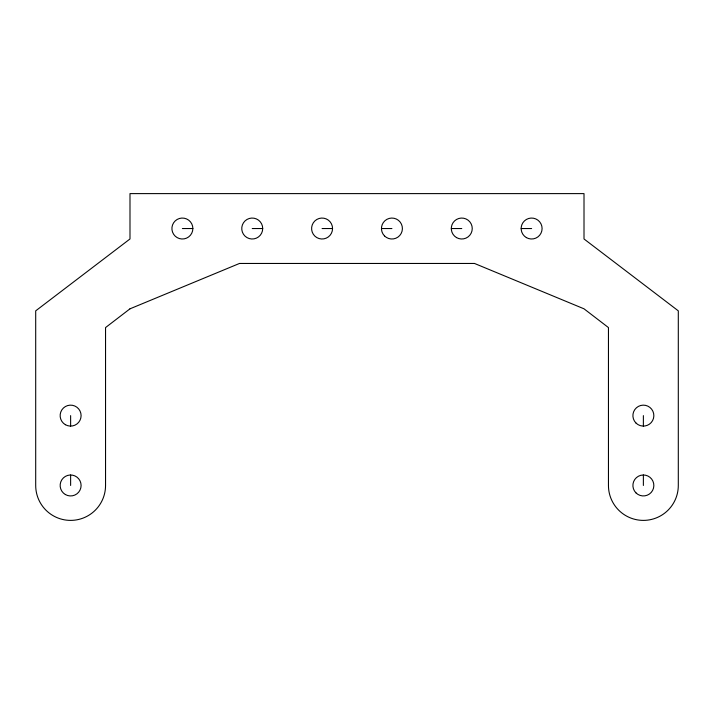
<?xml version="1.0" encoding="UTF-8"?>
<svg xmlns="http://www.w3.org/2000/svg" width="714" height="714" viewBox="0 0 714 714"><rect width="100%" height="100%" fill="white"/><g stroke="black" fill="none" stroke-linecap="round" stroke-linejoin="round"><path stroke-width="1.07" d="M182.382 228.534L192.86 228.534A10.478 10.478 0 0 1 177.143 237.601A10.478 10.478 0 0 1 177.143 219.457A10.478 10.478 0 0 1 192.86 228.534M252.229 228.534L262.707 228.534A10.478 10.478 0 0 1 246.99 237.601A10.478 10.478 0 0 1 246.99 219.457A10.478 10.478 0 0 1 262.707 228.534M322.076 228.534L332.554 228.534A10.478 10.478 0 0 1 316.837 237.601A10.478 10.478 0 0 1 316.837 219.457A10.478 10.478 0 0 1 332.554 228.534M381.446 228.534L391.924 228.534M451.293 228.534L461.771 228.534M521.14 228.534L531.618 228.534M643.376 415.619L643.376 426.097M643.376 474.989L643.376 485.466M70.624 415.619L70.624 426.097M70.624 474.989L70.624 485.466M129.993 308.814L105.547 327.574L105.547 485.466A34.924 34.924 0 0 1 70.624 520.39A34.924 34.924 0 0 1 35.7 485.466L35.7 310.849L129.993 238.967L129.993 193.61L584.007 193.61L584.007 238.967L678.3 310.849L678.3 485.466A34.924 34.924 0 0 1 643.376 520.39A34.924 34.924 0 0 1 608.453 485.466L608.453 327.574L584.007 308.814L474.507 263.457L239.493 263.457L129.993 308.814M384.516 235.941A10.478 10.478 0 0 0 402.044 231.247A10.478 10.478 0 0 0 389.21 218.413A10.478 10.478 0 0 0 384.516 235.941M456.532 237.601A10.478 10.478 0 0 0 472.249 228.534A10.478 10.478 0 0 0 456.532 219.457A10.478 10.478 0 0 0 456.532 237.601M526.379 237.601A10.478 10.478 0 0 0 542.096 228.534A10.478 10.478 0 0 0 526.379 219.457A10.478 10.478 0 0 0 526.379 237.601M65.385 494.543A10.478 10.478 0 0 0 81.101 485.466A10.478 10.478 0 0 0 65.385 476.399A10.478 10.478 0 0 0 65.385 494.543M65.385 424.696A10.478 10.478 0 0 0 81.101 415.619A10.478 10.478 0 0 0 65.385 406.543A10.478 10.478 0 0 0 65.385 424.696M635.969 492.874A10.478 10.478 0 0 0 653.497 488.18A10.478 10.478 0 0 0 640.663 475.346A10.478 10.478 0 0 0 635.969 492.874M635.969 423.027A10.478 10.478 0 0 0 653.497 418.333A10.478 10.478 0 0 0 640.663 405.498A10.478 10.478 0 0 0 635.969 423.027"/></g></svg>
